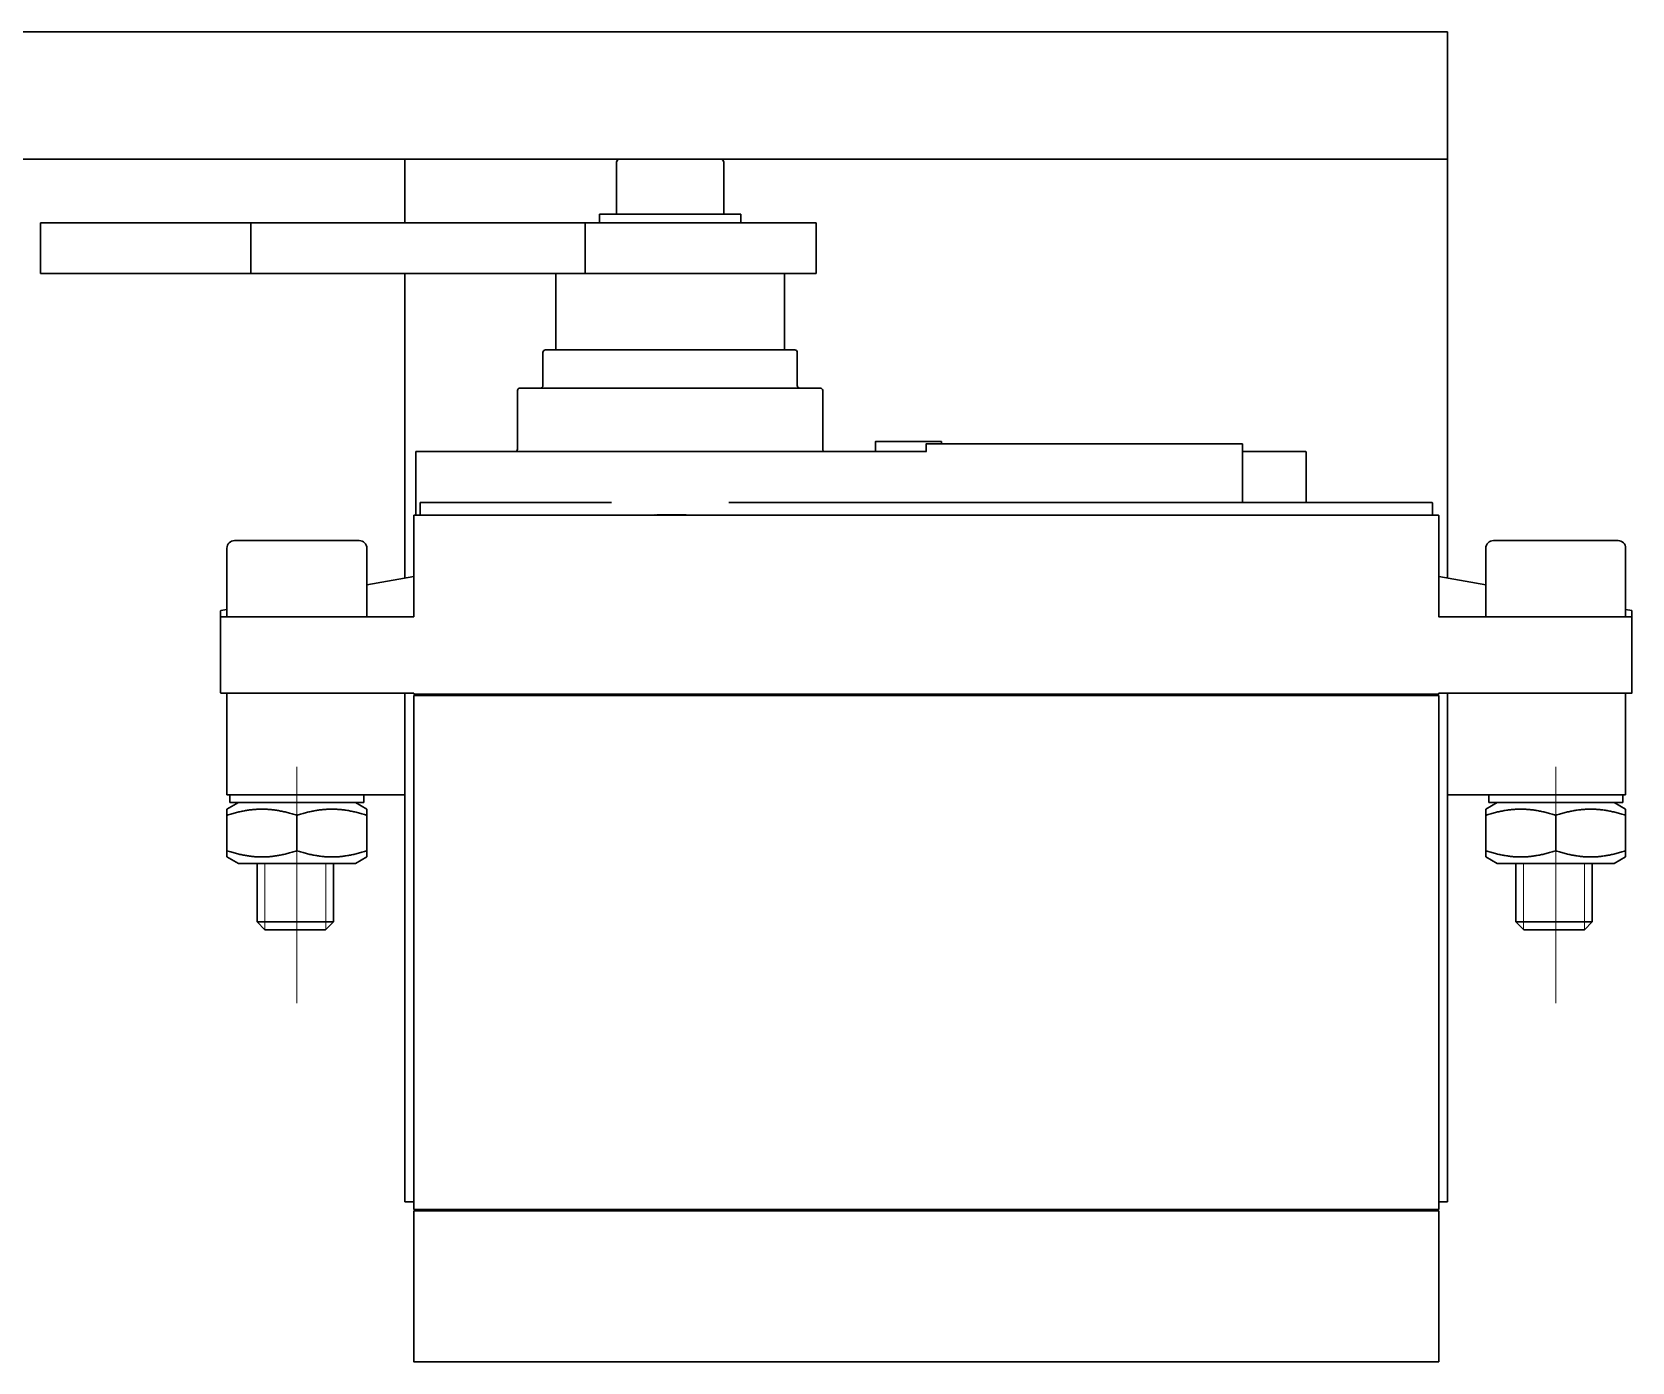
# Model space of a CAD drawing. Header units: millimetres. Extents: x 587 to 10361, y -8386 to 1488.
# Drawn here: x 7876.4 to 7939.3, y -4982.1 to -4929.8 of the extents above; entities that cross this region are included whole.
import ezdxf

# ---------------------------------------------------------------- set-up
doc = ezdxf.new("R2010")
doc.units = ezdxf.units.MM
doc.linetypes.add('ACAD_ISO10W100', pattern=[18, 12, -3, 0, -3])
doc.linetypes.add('CENTER2', pattern=[28.575, 19.05, -3.175, 3.175, -3.175])
for name, color, linetype, lineweight in [('Cienka', 30, 'Continuous', 0), ('Gruba', 7, 'Continuous', 30), ('Symetria', 210, 'ACAD_ISO10W100', 0), ('Widoczne (ISO)', 7, 'Continuous', 30)]:
    doc.layers.add(name, color=color, linetype=linetype, lineweight=lineweight)

# ---------------------------------------------------------------- blocks, each defined once
blk = doc.blocks.new('*U256')
at = {"layer": 'Symetria', "color": 0, "linetype": 'CENTER2', "transparency": 16777216}
blk.add_line((0, 4.647), (0, -4.647), dxfattribs=at)
blk = doc.blocks.new('*U257')
at = {"layer": 'Symetria', "color": 0, "linetype": 'CENTER2', "transparency": 16777216}
blk.add_line((0, 4.647), (0, -4.647), dxfattribs=at)

msp = doc.modelspace()

# ---------------------------------------------------------------- linework, layer by layer
at = {"layer": 'Cienka'}
for p, q in [((7885.526, -4962.524), (7885.526, -4965.119)), ((7887.924, -4965.119), (7887.924, -4962.524)), ((7935.026, -4962.524), (7935.026, -4965.119)), ((7937.424, -4965.119), (7937.424, -4962.524))]:
    msp.add_line(p, q, dxfattribs=at)
at = {"layer": 'Gruba'}
for p, q in [((7932.038, -4929.824), (7862.538, -4929.824)), ((7932.038, -4929.824), (7932.038, -4934.824)), ((7932.038, -4934.824), (7852.038, -4934.824)), ((7891.038, -4934.824), (7891.038, -4937.324)), ((7899.35, -4934.989), (7899.35, -4936.991)), ((7903.577, -4934.989), (7903.577, -4936.991)), ((7932.038, -4934.824), (7932.038, -4951.296)), ((7898.682, -4936.991), (7904.244, -4936.991)), ((7898.682, -4937.324), (7898.682, -4936.991)), ((7904.244, -4937.324), (7904.244, -4936.991)), ((7876.702, -4939.324), (7876.702, -4937.324)), ((7876.702, -4937.324), (7878.759, -4937.324)), ((7878.759, -4937.324), (7884.973, -4937.324)), ((7884.973, -4939.324), (7884.973, -4937.324)), ((7884.973, -4937.324), (7898.122, -4937.324)), ((7898.122, -4939.324), (7898.122, -4937.324)), ((7898.122, -4937.324), (7907.213, -4937.324)), ((7898.682, -4937.324), (7899.08, -4937.324)), ((7899.08, -4937.324), (7902.576, -4937.324)), ((7902.576, -4937.324), (7904.244, -4937.324)), ((7907.213, -4939.324), (7907.213, -4937.324)), ((7878.759, -4939.324), (7876.702, -4939.324)), ((7884.973, -4939.324), (7878.759, -4939.324)), ((7884.973, -4939.324), (7898.122, -4939.324)), ((7891.038, -4939.324), (7891.038, -4951.296)), ((7896.963, -4939.324), (7896.963, -4942.324)), ((7898.122, -4939.324), (7907.213, -4939.324)), ((7905.963, -4939.324), (7905.963, -4942.324)), ((7896.463, -4942.424), (7896.463, -4943.724)), ((7906.363, -4942.324), (7896.563, -4942.324)), ((7896.963, -4942.324), (7905.963, -4942.324)), ((7899.238, -4942.324), (7903.688, -4942.324)), ((7906.463, -4942.424), (7906.463, -4943.724)), ((7895.463, -4943.924), (7895.463, -4946.224)), ((7907.363, -4943.824), (7895.563, -4943.824)), ((7907.463, -4943.924), (7907.463, -4946.224)), ((7909.538, -4945.934), (7909.538, -4946.314)), ((7912.128, -4945.924), (7909.548, -4945.924)), ((7912.138, -4945.934), (7912.138, -4946.004)), ((7891.463, -4948.814), (7891.463, -4946.334)), ((7904.082, -4946.324), (7891.473, -4946.324)), ((7904.087, -4946.324), (7904.082, -4946.324)), ((7904.087, -4946.324), (7911.528, -4946.324)), ((7911.538, -4946.314), (7911.538, -4946.024)), ((7911.548, -4946.014), (7923.964, -4946.014)), ((7912.138, -4946.014), (7912.138, -4946.004)), ((7923.974, -4946.024), (7923.974, -4948.314)), ((7923.978, -4946.334), (7923.984, -4946.324)), ((7923.984, -4946.324), (7925.104, -4946.324)), ((7925.104, -4946.324), (7926.464, -4946.324)), ((7926.464, -4946.324), (7926.464, -4946.324)), ((7926.464, -4946.324), (7926.464, -4946.324)), ((7926.464, -4946.324), (7926.464, -4946.324)), ((7926.474, -4946.334), (7926.474, -4948.314)), ((7891.638, -4948.814), (7891.638, -4948.334)), ((7891.648, -4948.324), (7899.154, -4948.324)), ((7903.772, -4948.324), (7931.428, -4948.324)), ((7931.438, -4948.334), (7931.438, -4948.814)), ((7891.388, -4952.817), (7891.388, -4948.834)), ((7891.488, -4948.824), (7891.398, -4948.824)), ((7891.488, -4948.824), (7900.831, -4948.824)), ((7902.096, -4948.824), (7931.588, -4948.824)), ((7931.678, -4948.824), (7931.588, -4948.824)), ((7931.688, -4948.834), (7931.688, -4952.817)), ((7884.038, -4950.124), (7884.038, -4952.824)), ((7884.338, -4949.824), (7889.238, -4949.824)), ((7889.538, -4950.124), (7889.538, -4952.824)), ((7933.538, -4950.124), (7933.538, -4952.824)), ((7933.838, -4949.824), (7938.738, -4949.824)), ((7939.038, -4950.124), (7939.038, -4952.824)), ((7889.538, -4951.561), (7891.38, -4951.236)), ((7931.696, -4951.236), (7933.538, -4951.561)), ((7883.788, -4952.814), (7883.788, -4952.583)), ((7883.788, -4952.814), (7883.788, -4952.834)), ((7883.788, -4955.814), (7883.788, -4952.834)), ((7883.796, -4952.573), (7884.038, -4952.53)), ((7884.788, -4952.824), (7883.798, -4952.824)), ((7884.788, -4952.824), (7891.378, -4952.824)), ((7931.698, -4952.824), (7938.288, -4952.824)), ((7939.278, -4952.824), (7938.288, -4952.824)), ((7939.038, -4952.53), (7939.28, -4952.573)), ((7939.288, -4952.583), (7939.288, -4952.814)), ((7939.288, -4952.834), (7939.288, -4952.814)), ((7939.288, -4952.834), (7939.288, -4955.814)), ((7883.798, -4955.824), (7884.038, -4955.824)), ((7891.038, -4955.824), (7884.038, -4955.824)), ((7884.038, -4959.824), (7884.038, -4955.824)), ((7891.378, -4955.824), (7891.038, -4955.824)), ((7891.038, -4959.824), (7891.038, -4955.824)), ((7891.388, -4955.868), (7891.388, -4955.832)), ((7891.488, -4955.868), (7891.388, -4955.868)), ((7891.388, -4976.128), (7891.388, -4955.918)), ((7891.388, -4955.918), (7891.488, -4955.918)), ((7891.438, -4955.918), (7891.438, -4955.868)), ((7931.588, -4955.868), (7891.488, -4955.868)), ((7891.488, -4955.918), (7931.588, -4955.918)), ((7931.688, -4955.868), (7931.588, -4955.868)), ((7931.588, -4955.918), (7931.688, -4955.918)), ((7931.638, -4955.868), (7931.638, -4955.918)), ((7931.688, -4955.832), (7931.688, -4955.868)), ((7931.688, -4955.918), (7931.688, -4976.128)), ((7932.038, -4955.824), (7931.698, -4955.824)), ((7932.038, -4955.824), (7932.038, -4959.824)), ((7932.038, -4955.824), (7939.038, -4955.824)), ((7939.038, -4955.824), (7939.278, -4955.824)), ((7939.038, -4955.824), (7939.038, -4959.824)), ((7891.038, -4959.824), (7884.038, -4959.824)), ((7884.488, -4960.124), (7884.038, -4960.384)), ((7884.038, -4960.63), (7884.038, -4960.384)), ((7886.788, -4959.824), (7884.153, -4959.824)), ((7884.153, -4960.124), (7884.153, -4959.824)), ((7884.153, -4960.124), (7886.788, -4960.124)), ((7889.088, -4960.124), (7884.488, -4960.124)), ((7886.788, -4959.824), (7889.424, -4959.824)), ((7889.424, -4960.124), (7886.788, -4960.124)), ((7889.088, -4960.124), (7889.538, -4960.384)), ((7889.424, -4959.824), (7889.424, -4960.124)), ((7889.538, -4960.384), (7889.538, -4960.63)), ((7891.038, -4959.824), (7891.038, -4975.824)), ((7932.038, -4959.824), (7939.038, -4959.824)), ((7932.038, -4959.824), (7932.038, -4975.824)), ((7933.988, -4960.124), (7933.538, -4960.384)), ((7933.538, -4960.63), (7933.538, -4960.384)), ((7936.288, -4959.824), (7933.653, -4959.824)), ((7933.653, -4960.124), (7933.653, -4959.824)), ((7933.653, -4960.124), (7936.288, -4960.124)), ((7938.588, -4960.124), (7933.988, -4960.124)), ((7936.288, -4959.824), (7938.924, -4959.824)), ((7938.924, -4960.124), (7936.288, -4960.124)), ((7938.588, -4960.124), (7939.038, -4960.384)), ((7938.924, -4959.824), (7938.924, -4960.124)), ((7939.038, -4960.384), (7939.038, -4960.63)), ((7884.038, -4962.019), (7884.038, -4960.63)), ((7886.788, -4962.019), (7886.788, -4960.63)), ((7889.538, -4962.019), (7889.538, -4960.63)), ((7933.538, -4962.019), (7933.538, -4960.63)), ((7936.288, -4962.019), (7936.288, -4960.63)), ((7939.038, -4962.019), (7939.038, -4960.63)), ((7884.038, -4962.265), (7884.038, -4962.019)), ((7884.488, -4962.524), (7884.038, -4962.265)), ((7889.088, -4962.524), (7889.538, -4962.265)), ((7889.538, -4962.019), (7889.538, -4962.265)), ((7933.538, -4962.265), (7933.538, -4962.019)), ((7933.988, -4962.524), (7933.538, -4962.265)), ((7938.588, -4962.524), (7939.038, -4962.265)), ((7939.038, -4962.019), (7939.038, -4962.265)), ((7884.488, -4962.524), (7889.088, -4962.524)), ((7885.225, -4962.524), (7885.225, -4964.818)), ((7888.225, -4962.524), (7888.225, -4964.818)), ((7933.988, -4962.524), (7938.588, -4962.524)), ((7934.725, -4962.524), (7934.725, -4964.818)), ((7937.725, -4962.524), (7937.725, -4964.818)), ((7885.225, -4964.818), (7888.225, -4964.818)), ((7885.531, -4965.124), (7885.225, -4964.818)), ((7887.918, -4965.124), (7888.225, -4964.818)), ((7934.725, -4964.818), (7937.725, -4964.818)), ((7935.031, -4965.124), (7934.725, -4964.818)), ((7937.418, -4965.124), (7937.725, -4964.818)), ((7887.918, -4965.124), (7885.531, -4965.124)), ((7937.418, -4965.124), (7935.031, -4965.124)), ((7891.388, -4975.824), (7891.038, -4975.824)), ((7891.488, -4976.128), (7891.388, -4976.128)), ((7891.438, -4976.178), (7891.438, -4976.128)), ((7931.588, -4976.128), (7891.488, -4976.128)), ((7931.688, -4976.128), (7931.588, -4976.128)), ((7931.638, -4976.178), (7931.638, -4976.128)), ((7932.038, -4975.824), (7931.688, -4975.824)), ((7891.388, -4982.114), (7891.388, -4976.178)), ((7891.388, -4976.178), (7891.488, -4976.178)), ((7891.488, -4976.178), (7931.588, -4976.178)), ((7931.588, -4976.178), (7931.688, -4976.178)), ((7931.688, -4976.178), (7931.688, -4982.114)), ((7891.398, -4982.124), (7891.488, -4982.124)), ((7931.588, -4982.124), (7891.488, -4982.124)), ((7931.588, -4982.124), (7931.678, -4982.124))]:
    msp.add_line(p, q, dxfattribs=at)
for centre, radius, start, end in [((7899.572, -4934.989), 0.222, 132.43989, 180), ((7903.354, -4934.989), 0.222, 0, 47.56011), ((7896.563, -4942.424), 0.1, 90, 180), ((7906.363, -4942.424), 0.1, 0, 90), ((7895.563, -4943.924), 0.1, 90, 180), ((7896.363, -4943.724), 0.1, 270, 0), ((7906.563, -4943.724), 0.1, 180, 270), ((7907.363, -4943.924), 0.1, 0, 90), ((7909.548, -4945.934), 0.01, 90, 180), ((7912.128, -4945.934), 0.01, 0, 90), ((7891.473, -4946.334), 0.01, 90, 180), ((7895.363, -4946.224), 0.1, 270, 0), ((7907.563, -4946.224), 0.1, 180, 270), ((7909.528, -4946.314), 0.01, 270, 0), ((7911.528, -4946.314), 0.01, 270, 0), ((7911.548, -4946.024), 0.01, 90, 180), ((7923.964, -4946.024), 0.01, 0, 90), ((7923.984, -4946.314), 0.01, 180, 270), ((7891.648, -4948.334), 0.01, 90, 180), ((7923.984, -4948.314), 0.01, 180, 270), ((7931.428, -4948.334), 0.01, 0, 90), ((7891.398, -4948.834), 0.01, 90, 180), ((7891.453, -4948.814), 0.01, 270, 0), ((7891.628, -4948.814), 0.01, 270, 0), ((7931.448, -4948.814), 0.01, 180, 270), ((7931.678, -4948.834), 0.01, 0, 90), ((7884.338, -4950.124), 0.3, 90, 180), ((7889.238, -4950.124), 0.3, 0, 90), ((7933.838, -4950.124), 0.3, 90, 180), ((7938.738, -4950.124), 0.3, 0, 90), ((7891.378, -4951.226), 0.01, 280, 0), ((7931.698, -4951.226), 0.01, 180, 260), ((7883.798, -4952.583), 0.01, 100, 180), ((7883.798, -4952.834), 0.01, 90, 180), ((7891.378, -4952.814), 0.01, 270, 0), ((7931.698, -4952.814), 0.01, 180, 270), ((7939.278, -4952.834), 0.01, 0, 90), ((7939.278, -4952.583), 0.01, 0, 80), ((7883.798, -4955.814), 0.01, 180, 270), ((7891.378, -4955.834), 0.01, 0, 90), ((7931.698, -4955.834), 0.01, 90, 180), ((7939.278, -4955.814), 0.01, 270, 0), ((7891.398, -4982.114), 0.01, 180, 270), ((7931.678, -4982.114), 0.01, 270, 0)]:
    msp.add_arc(centre, radius, start, end, dxfattribs=at)
for points, knots in [([(7912.128, -4946.014), (7912.13, -4946.014), (7912.132, -4946.014), (7912.133, -4946.012), (7912.133, -4946.012), (7912.133, -4946.012), (7912.133, -4946.012)], [0, 0, 0, 0, 0.00001629133, 0.00001629133, 0.00001629133, 0.00001635256, 0.00001635256, 0.00001635256, 0.00001635256]), ([(7926.464, -4946.324), (7926.465, -4946.324), (7926.465, -4946.324), (7926.465, -4946.325), (7926.465, -4946.325), (7926.466, -4946.325), (7926.466, -4946.325), (7926.471, -4946.326), (7926.474, -4946.33), (7926.474, -4946.334)], [0, 0, 0, 0, 0.000031377, 0.000031377, 0.000093905, 0.000093905, 0.000217204, 0.000217204, 0.00144509, 0.00144509, 0.00144509, 0.00144509]), ([(7926.474, -4948.314), (7926.474, -4948.315), (7926.474, -4948.316), (7926.475, -4948.318), (7926.475, -4948.319), (7926.476, -4948.32), (7926.477, -4948.321), (7926.478, -4948.323), (7926.479, -4948.323), (7926.481, -4948.324), (7926.482, -4948.324), (7926.484, -4948.324), (7926.484, -4948.324), (7926.484, -4948.324)], [0, 0, 0, 0, 0.000200977, 0.000200977, 0.000529656, 0.000529656, 0.000854578, 0.000854578, 0.001179636, 0.001179636, 0.00150469, 0.00150469, 0.001564482, 0.001564482, 0.001564482, 0.001564482]), ([(7901.463, -4948.817), (7901.414, -4948.817), (7901.366, -4948.817), (7901.317, -4948.817), (7901.313, -4948.817), (7901.309, -4948.817), (7901.305, -4948.817), (7901.256, -4948.817), (7901.208, -4948.817), (7901.159, -4948.816), (7901.155, -4948.816), (7901.151, -4948.816), (7901.147, -4948.816), (7901.096, -4948.816), (7901.046, -4948.816), (7900.995, -4948.816), (7900.966, -4948.816), (7900.937, -4948.816), (7900.909, -4948.82)], [0, 0, 0, 0, 0.2313985, 0.2313985, 0.2313985, 0.25, 0.25, 0.25, 0.4814969, 0.4814969, 0.4814969, 0.5, 0.5, 0.5, 0.7409351, 0.7409351, 0.7409351, 0.8776379, 0.8776379, 0.8776379, 0.8776379]), ([(7900.909, -4948.82), (7900.988, -4948.82), (7901.068, -4948.82), (7901.192, -4948.821), (7901.237, -4948.822), (7901.282, -4948.825)], [0.1223275, 0.1223275, 0.1223275, 0.1223275, 0.5, 0.5, 0.7128648, 0.7128648, 0.7128648, 0.7128648]), ([(7902.095, -4948.815), (7902.042, -4948.816), (7901.99, -4948.816), (7901.937, -4948.816), (7901.885, -4948.816), (7901.832, -4948.816), (7901.779, -4948.816), (7901.775, -4948.816), (7901.771, -4948.816), (7901.768, -4948.816), (7901.719, -4948.817), (7901.67, -4948.817), (7901.621, -4948.817), (7901.617, -4948.817), (7901.613, -4948.817), (7901.609, -4948.817), (7901.561, -4948.817), (7901.512, -4948.817), (7901.463, -4948.817)], [0.0000122, 0.0000122, 0.0000122, 0.0000122, 0.25, 0.25, 0.25, 0.5, 0.5, 0.5, 0.5185031, 0.5185031, 0.5185031, 0.75, 0.75, 0.75, 0.7686015, 0.7686015, 0.7686015, 1, 1, 1, 1]), ([(7902.095, -4948.822), (7901.99, -4948.82), (7901.885, -4948.82), (7901.674, -4948.822), (7901.569, -4948.824), (7901.463, -4948.824)], [0, 0, 0, 0, 0.5, 0.5, 1, 1, 1, 1])]:
    msp.add_open_spline(points, degree=3, knots=knots, dxfattribs=at)
for points in [[(7912.133, -4946.012), (7912.134, -4946.01), (7912.136, -4946.008), (7912.136, -4946.004)], [(7926.474, -4946.334), (7926.474, -4946.334), (7926.474, -4946.334), (7926.474, -4946.334)], [(7900.909, -4948.82), (7900.883, -4948.816), (7900.857, -4948.816), (7900.831, -4948.82)], [(7900.831, -4948.822), (7900.831, -4948.821), (7900.831, -4948.82), (7900.831, -4948.819)], [(7900.831, -4948.82), (7900.857, -4948.821), (7900.883, -4948.821), (7900.909, -4948.82)], [(7900.831, -4948.824), (7900.831, -4948.824), (7900.831, -4948.825), (7900.831, -4948.827)], [(7901.282, -4948.823), (7901.291, -4948.823), (7901.3, -4948.823), (7901.309, -4948.823)], [(7901.282, -4948.825), (7901.342, -4948.825), (7901.403, -4948.825), (7901.463, -4948.824)], [(7901.46, -4948.824), (7901.461, -4948.824), (7901.462, -4948.824), (7901.463, -4948.824)], [(7902.095, -4948.819), (7902.095, -4948.82), (7902.095, -4948.821), (7902.095, -4948.822)], [(7902.096, -4948.827), (7902.096, -4948.825), (7902.095, -4948.824), (7902.096, -4948.824)]]:
    msp.add_open_spline(points, degree=3, dxfattribs=at)
for points in [[(7886.788, -4960.63), (7885.413, -4960.172), (7884.038, -4960.63)], [(7889.538, -4960.63), (7888.163, -4960.172), (7886.788, -4960.63)], [(7936.288, -4960.63), (7934.913, -4960.172), (7933.538, -4960.63)], [(7939.038, -4960.63), (7937.663, -4960.172), (7936.288, -4960.63)], [(7884.038, -4962.019), (7885.413, -4962.477), (7886.788, -4962.019)], [(7886.788, -4962.019), (7888.163, -4962.477), (7889.538, -4962.019)], [(7933.538, -4962.019), (7934.913, -4962.477), (7936.288, -4962.019)], [(7936.288, -4962.019), (7937.663, -4962.477), (7939.038, -4962.019)]]:
    msp.add_rational_spline(points, [1, 1.15470053838, 1], degree=2, dxfattribs=at)
at = {"layer": 'Widoczne (ISO)'}
for p, q in [((7899.162, -4937.324), (7898.661, -4937.324)), ((7898.663, -4937.324), (7899.763, -4937.324)), ((7903.764, -4937.324), (7899.162, -4937.324))]:
    msp.add_line(p, q, dxfattribs=at)

# ---------------------------------------------------------------- block references
at = {"layer": 'Symetria', "linetype": 'CENTER2'}
for name, p in [('*U257', (7886.788, -4963.371)), ('*U256', (7936.288, -4963.371))]:
    msp.add_blockref(name, p, dxfattribs=at)

doc.saveas('drawing.dxf')
